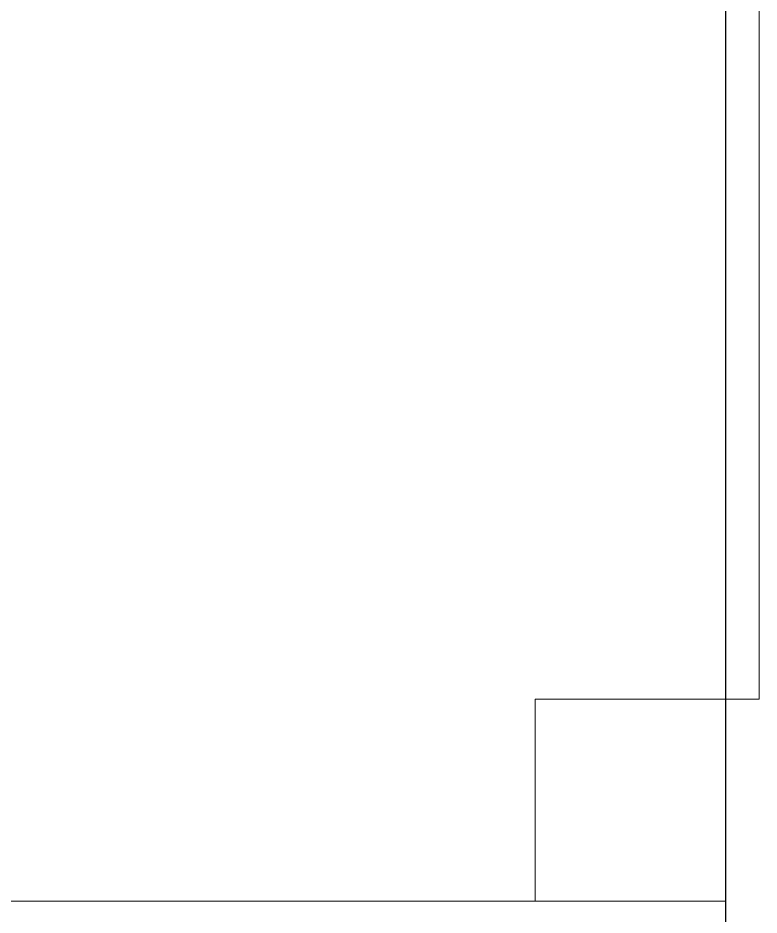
# Model space of a CAD drawing. Header units: millimetres. Extents: x -13069 to 207500, y -71366 to 56785.
# Drawn here: x 45281.8 to 45348, y 12240.4 to 12320.5 of the extents above; entities that cross this region are included whole.
import ezdxf

# ---------------------------------------------------------------- set-up
doc = ezdxf.new("R2010")
doc.units = ezdxf.units.MM
for name, color, linetype, lineweight in [('Стены внутренние', 7, 'Continuous', 18), ('Стены несущие', 7, 'Continuous', 30), ('Стены отделка', 7, 'Continuous', 30), ('Стены перегородки', 7, 'Continuous', 30)]:
    doc.layers.add(name, color=color, linetype=linetype, lineweight=lineweight)

msp = doc.modelspace()

# ---------------------------------------------------------------- linework, layer by layer
at = {"layer": 'Стены внутренние'}
msp.add_line((45347.967, 12259.671), (45327.967, 12259.671), dxfattribs=at)
at = {"layer": 'Стены несущие'}
msp.add_line((45345, 12219.671), (45345, 12699.671), dxfattribs=at)
at = {"layer": 'Стены отделка', "lineweight": 9}
msp.add_line((45327.967, 12241.663), (45345, 12241.663), dxfattribs=at)
at = {"layer": 'Стены перегородки', "lineweight": 18}
for p, q in [((45347.967, 12361.663), (45347.967, 12259.671)), ((45327.967, 12259.671), (45327.967, 12241.663)), ((45327.967, 12241.663), (44636.967, 12241.663))]:
    msp.add_line(p, q, dxfattribs=at)

doc.saveas('drawing.dxf')
